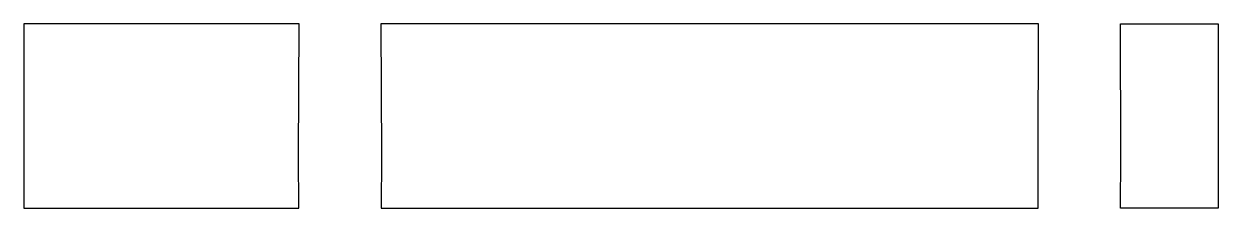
# Model space of a CAD drawing. Header units: metres. Extents: x -18.5 to 13.8, y -1.1 to 46.5.
# Drawn here: x -18.55 to 13.75, y 41.5 to 46.5 of the extents above.
import ezdxf

# ---------------------------------------------------------------- set-up
doc = ezdxf.new("R2010")
doc.units = ezdxf.units.M

msp = doc.modelspace()

# ---------------------------------------------------------------- linework, layer by layer
for p, q in [((-18.354, 46.5), (-18.55, 46.5)), ((-18.55, 46.5), (-18.55, 46.209)), ((-18.55, 46.209), (-18.55, 46.193)), ((-18.55, 46.193), (-18.55, 46.162)), ((-17.914, 46.5), (-18.354, 46.5)), ((-13.714, 46.5), (-17.914, 46.5)), ((-13.235, 46.5), (-13.714, 46.5)), ((-12.579, 46.5), (-13.235, 46.5)), ((-13.235, 46.5), (-13.235, 46.5)), ((-11.739, 46.5), (-12.579, 46.5)), ((-11.108, 46.5), (-11.739, 46.5)), ((-11.119, 42.915), (-11.108, 46.5)), ((-2.956, 46.5), (-8.892, 46.5)), ((-8.892, 46.5), (-8.881, 42.915)), ((8.892, 46.5), (-2.956, 46.5)), ((8.881, 42.915), (8.892, 46.5)), ((11.119, 42.915), (11.108, 46.5)), ((11.108, 46.5), (11.428, 46.5)), ((11.428, 46.5), (11.802, 46.5)), ((11.802, 46.5), (12.052, 46.5)), ((12.052, 46.5), (12.194, 46.5)), ((12.194, 46.5), (13.75, 46.5)), ((13.75, 46.5), (13.75, 44.042)), ((13.75, 46.5), (13.75, 46.5)), ((-18.55, 46.162), (-18.55, 46.114)), ((-18.55, 46.114), (-18.55, 46.053)), ((-18.55, 46.053), (-18.55, 44.042)), ((-18.55, 44.042), (-18.55, 41.754)), ((13.75, 44.042), (13.75, 41.5)), ((-11.114, 41.5), (-11.119, 42.915)), ((-8.881, 42.915), (-8.886, 41.5)), ((8.886, 41.5), (8.881, 42.915)), ((8.881, 42.915), (8.881, 42.915)), ((11.114, 41.5), (11.119, 42.915)), ((-18.55, 41.754), (-18.55, 41.5)), ((-18.55, 41.5), (-12.339, 41.5)), ((-12.339, 41.5), (-11.281, 41.5)), ((-11.281, 41.5), (-11.114, 41.5)), ((-8.886, 41.5), (6.132, 41.5)), ((6.132, 41.5), (8.886, 41.5)), ((11.2, 41.5), (11.114, 41.5)), ((11.684, 41.5), (11.2, 41.5)), ((12.021, 41.5), (11.684, 41.5)), ((13.75, 41.5), (12.021, 41.5))]:
    msp.add_line(p, q)

doc.saveas('drawing.dxf')
